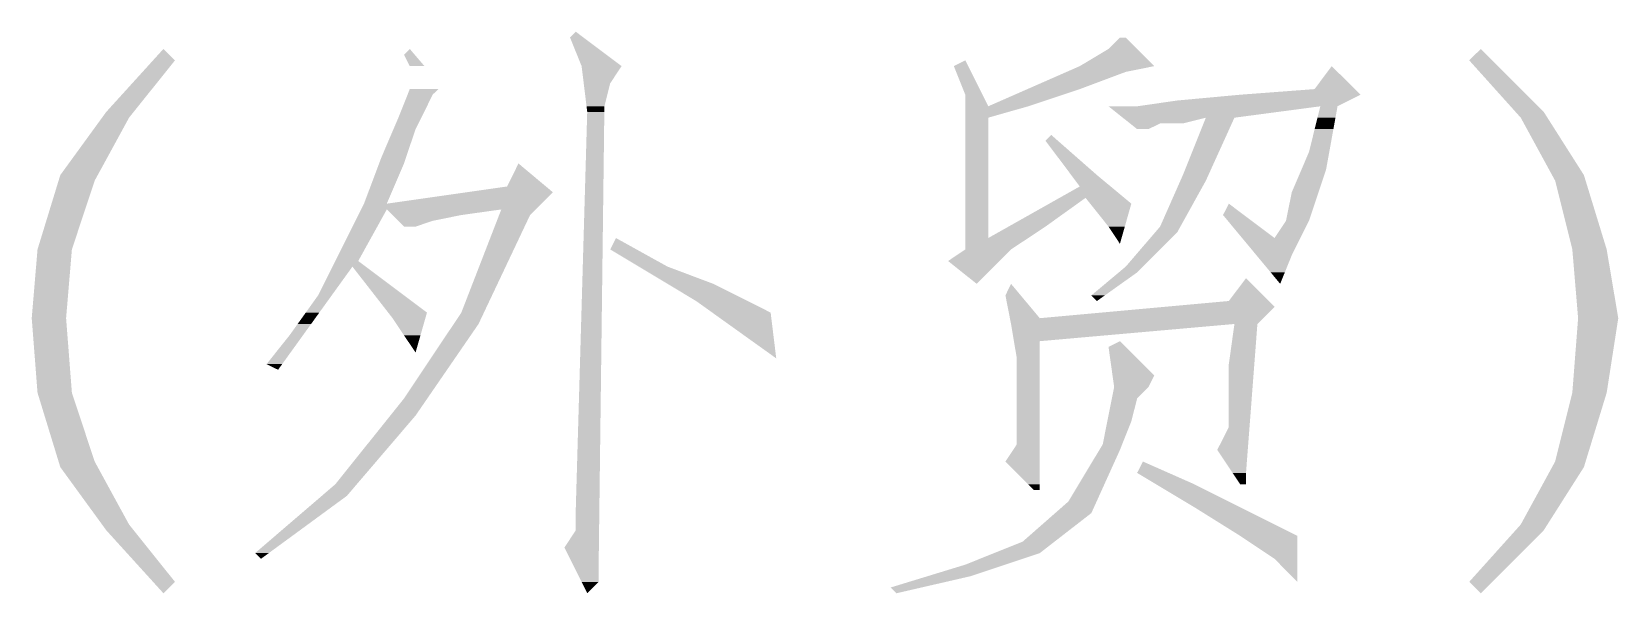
# Model space of a CAD drawing. Extents: x -182 to 198, y -129 to 151.
# Drawn here: x -37.77 to -16.2, y -82.67 to -75.04 of the extents above; entities that cross this region are included whole.
import ezdxf

# ---------------------------------------------------------------- set-up
doc = ezdxf.new("R2010")
doc.units = 0
doc.layers.add('Text', color=1, linetype='CONTINUOUS')

msp = doc.modelspace()

# ---------------------------------------------------------------- linework, layer by layer
at = {"layer": 'Text'}
for points in [[(-30.29204, -75.50404), (-30.44952, -75.11542), (-29.74848, -75.50404), (-30.37078, -75.03668)], [(-36.75634, -76.12634), (-35.9791, -75.27036), (-36.383341, -76.12634), (-35.82162, -75.4253)], [(-32.62884, -75.50404), (-32.70758, -75.3491), (-32.42884, -75.50404), (-32.62884, -75.27036)], [(-23.386034, -75.4253), (-23.1267, -75.27036), (-22.58314, -75.4253), (-22.73808, -75.27036)], [(-23.1267, -75.27036), (-22.97176, -75.11542), (-22.73808, -75.27036), (-22.89302, -75.11542)], [(-17.591684, -76.12634), (-18.22196, -75.4253), (-17.2085, -76.12634), (-18.06448, -75.27036)], [(-30.263414, -75.73772), (-30.29204, -75.50404), (-29.90342, -75.73772), (-29.74848, -75.50404)], [(-25.07488, -75.89266), (-25.22982, -75.50404), (-24.8412, -75.89266), (-25.07488, -75.4253)], [(-23.697286, -75.58278), (-23.51786, -75.50404), (-22.89302, -75.58278), (-22.5044, -75.50404)], [(-23.51786, -75.50404), (-23.386034, -75.4253), (-22.5044, -75.50404), (-22.58314, -75.4253)], [(-21.336, -75.89266), (-20.32508, -75.81646), (-19.70024, -75.89266), (-20.0914, -75.50404)], [(-24.229847, -75.81646), (-23.697286, -75.58278), (-23.51786, -75.81646), (-22.89302, -75.58278)], [(-32.721982, -76.05014), (-32.659193, -75.89266), (-32.39516, -76.05014), (-32.31896, -75.89266)], [(-32.659193, -75.89266), (-32.62884, -75.81646), (-32.31896, -75.89266), (-32.24022, -75.81646)], [(-30.225162, -76.05014), (-30.263414, -75.73772), (-29.98216, -76.05014), (-29.90342, -75.73772)], [(-25.07488, -76.05014), (-25.07488, -75.89266), (-24.76246, -76.05014), (-24.8412, -75.89266)], [(-24.76246, -76.05014), (-24.403533, -75.89266), (-24.2189, -76.05014), (-23.74646, -75.89266)], [(-24.403533, -75.89266), (-24.229847, -75.81646), (-23.74646, -75.89266), (-23.51786, -75.81646)], [(-22.19198, -75.9714), (-21.336, -75.89266), (-19.85645, -75.9714), (-19.70024, -75.89266)], [(-36.813642, -76.20508), (-36.75634, -76.12634), (-36.44646, -76.20508), (-36.383341, -76.12634)], [(-32.78378, -76.20508), (-32.721982, -76.05014), (-32.47263, -76.20508), (-32.39516, -76.05014)], [(-30.37078, -81.50098), (-30.21584, -76.12634), (-30.050511, -81.50098), (-29.9831, -76.12634)], [(-30.21584, -76.12634), (-30.225162, -76.05014), (-29.9831, -76.12634), (-29.98216, -76.05014)], [(-25.07488, -76.20508), (-25.07488, -76.05014), (-24.76246, -76.20508), (-24.2189, -76.05014)], [(-22.932365, -76.20508), (-23.1267, -76.05014), (-21.41474, -76.20508), (-20.24634, -76.05014)], [(-22.73808, -76.05014), (-22.19198, -75.9714), (-20.01266, -76.05014), (-19.85645, -75.9714)], [(-20.284897, -76.20508), (-20.24634, -76.05014), (-20.040676, -76.20508), (-20.01266, -76.05014)], [(-17.52092, -76.20508), (-17.591684, -76.12634), (-17.158411, -76.20508), (-17.2085, -76.12634)], [(-37.38118, -76.98486), (-36.813642, -76.20508), (-36.872215, -76.98486), (-36.44646, -76.20508)], [(-33.01746, -76.75118), (-32.850074, -76.36002), (-32.681901, -76.75118), (-32.5501, -76.36002)], [(-32.850074, -76.36002), (-32.78378, -76.20508), (-32.5501, -76.36002), (-32.47263, -76.20508)], [(-25.07488, -76.43876), (-25.07488, -76.20508), (-24.76246, -76.43876), (-24.76246, -76.20508)], [(-22.833635, -76.28382), (-22.932365, -76.20508), (-22.11578, -76.28382), (-21.80336, -76.20508)], [(-22.73808, -76.36002), (-22.833635, -76.28382), (-22.58314, -76.36002), (-22.42566, -76.28382)], [(-21.990583, -76.67244), (-21.865412, -76.36002), (-21.626881, -76.67244), (-21.485047, -76.36002)], [(-21.865412, -76.36002), (-21.834881, -76.28382), (-21.485047, -76.36002), (-21.450452, -76.28382)], [(-21.834881, -76.28382), (-21.80336, -76.20508), (-21.450452, -76.28382), (-21.41474, -76.20508)], [(-20.40128, -76.67244), (-20.32348, -76.36002), (-20.125284, -76.67244), (-20.068718, -76.36002)], [(-20.32348, -76.36002), (-20.304506, -76.28382), (-20.068718, -76.36002), (-20.054926, -76.28382)], [(-20.304506, -76.28382), (-20.284897, -76.20508), (-20.054926, -76.28382), (-20.040676, -76.20508)], [(-17.09514, -76.98486), (-17.52092, -76.20508), (-16.6624, -76.98486), (-17.158411, -76.20508)], [(-25.07488, -76.5175), (-25.07488, -76.43876), (-24.76246, -76.5175), (-24.76246, -76.43876)], [(-25.07488, -76.82738), (-25.07488, -76.5175), (-24.76246, -76.82738), (-24.76246, -76.5175)], [(-23.75154, -76.82738), (-23.98522, -76.5175), (-23.463631, -76.82738), (-23.90648, -76.43876)], [(-33.04606, -76.82738), (-33.01746, -76.75118), (-32.70758, -76.82738), (-32.681901, -76.75118)], [(-22.084208, -76.90612), (-21.990583, -76.67244), (-21.732977, -76.90612), (-21.626881, -76.67244)], [(-20.501229, -76.90612), (-20.40128, -76.67244), (-20.1676, -76.90612), (-20.125284, -76.67244)], [(-37.404523, -77.06106), (-37.38118, -76.98486), (-36.91382, -77.06106), (-36.872215, -76.98486)], [(-33.163358, -77.1398), (-33.04606, -76.82738), (-32.841235, -77.1398), (-32.70758, -76.82738)], [(-31.85668, -77.21854), (-31.3055, -77.1398), (-30.6832, -77.21854), (-31.15056, -76.82738)], [(-25.07488, -76.98486), (-25.07488, -76.82738), (-24.76246, -76.98486), (-24.76246, -76.82738)], [(-25.07488, -77.1398), (-25.07488, -76.98486), (-24.76246, -77.1398), (-24.76246, -76.98486)], [(-23.633735, -76.98486), (-23.75154, -76.82738), (-23.28418, -76.98486), (-23.463631, -76.82738)], [(-23.51786, -77.1398), (-23.633735, -76.98486), (-23.097846, -77.1398), (-23.28418, -76.98486)], [(-22.149435, -77.06106), (-22.11578, -76.98486), (-21.80336, -77.06106), (-21.76874, -76.98486)], [(-22.11578, -76.98486), (-22.084208, -76.90612), (-21.76874, -76.98486), (-21.732977, -76.90612)], [(-20.567548, -77.06106), (-20.534935, -76.98486), (-20.219213, -77.06106), (-20.193813, -76.98486)], [(-20.534935, -76.98486), (-20.501229, -76.90612), (-20.193813, -76.98486), (-20.1676, -76.90612)], [(-17.05356, -77.06106), (-17.09514, -76.98486), (-16.639032, -77.06106), (-16.6624, -76.98486)], [(-37.69106, -77.99578), (-37.404523, -77.06106), (-37.2237, -77.99578), (-36.91382, -77.06106)], [(-33.25114, -77.37348), (-33.192949, -77.21854), (-32.94126, -77.37348), (-32.874941, -77.21854)], [(-33.192949, -77.21854), (-33.163358, -77.1398), (-32.874941, -77.21854), (-32.841235, -77.1398)], [(-32.94126, -77.37348), (-31.85668, -77.21854), (-30.83814, -77.37348), (-30.6832, -77.21854)], [(-25.07488, -77.29474), (-25.07488, -77.1398), (-24.76246, -77.29474), (-24.76246, -77.1398)], [(-23.792917, -77.29474), (-23.51786, -77.1398), (-22.911511, -77.29474), (-23.097846, -77.1398)], [(-22.287535, -77.37348), (-22.219056, -77.21854), (-21.976512, -77.37348), (-21.890634, -77.21854)], [(-22.219056, -77.21854), (-22.149435, -77.06106), (-21.890634, -77.21854), (-21.80336, -77.06106)], [(-20.666329, -77.37348), (-20.63496, -77.21854), (-20.323353, -77.37348), (-20.271715, -77.21854)], [(-20.63496, -77.21854), (-20.567548, -77.06106), (-20.271715, -77.21854), (-20.219213, -77.06106)], [(-16.81988, -77.99578), (-17.05356, -77.06106), (-16.35252, -77.99578), (-16.639032, -77.06106)], [(-33.32861, -77.52842), (-33.29051, -77.45222), (-32.983475, -77.52842), (-32.94126, -77.45222)], [(-33.29051, -77.45222), (-33.25114, -77.37348), (-30.91688, -77.45222), (-30.83814, -77.37348)], [(-32.86506, -77.52842), (-32.94126, -77.45222), (-31.9278, -77.52842), (-31.38424, -77.45222)], [(-31.413755, -77.52842), (-31.38424, -77.45222), (-30.99308, -77.52842), (-30.91688, -77.45222)], [(-25.07488, -77.37348), (-25.07488, -77.29474), (-24.76246, -77.37348), (-24.76246, -77.29474)], [(-25.07488, -77.6859), (-25.07488, -77.37348), (-24.76246, -77.6859), (-24.76246, -77.37348)], [(-24.487378, -77.6859), (-23.932718, -77.37348), (-23.98522, -77.6859), (-23.549026, -77.37348)], [(-23.932718, -77.37348), (-23.792917, -77.29474), (-23.549026, -77.37348), (-23.43912, -77.29474)], [(-23.37623, -77.37348), (-23.43912, -77.29474), (-22.81682, -77.37348), (-22.911511, -77.29474)], [(-23.1267, -77.6859), (-23.37623, -77.37348), (-22.905441, -77.6859), (-22.81682, -77.37348)], [(-22.356013, -77.52842), (-22.287535, -77.37348), (-22.062389, -77.52842), (-21.976512, -77.37348)], [(-21.309863, -77.84084), (-21.56968, -77.52842), (-20.86864, -77.84084), (-21.49094, -77.37348)], [(-20.697723, -77.52842), (-20.666329, -77.37348), (-20.375016, -77.52842), (-20.323353, -77.37348)], [(-33.40735, -77.6859), (-33.36798, -77.60716), (-33.0708, -77.6859), (-33.027137, -77.60716)], [(-33.36798, -77.60716), (-33.32861, -77.52842), (-33.027137, -77.60716), (-32.983475, -77.52842)], [(-32.78632, -77.60716), (-32.86506, -77.52842), (-32.31896, -77.60716), (-31.9278, -77.52842)], [(-32.70758, -77.6859), (-32.78632, -77.60716), (-32.5501, -77.6859), (-32.31896, -77.60716)], [(-31.474816, -77.6859), (-31.444286, -77.60716), (-31.067604, -77.6859), (-31.030342, -77.60716)], [(-31.444286, -77.60716), (-31.413755, -77.52842), (-31.030342, -77.60716), (-30.99308, -77.52842)], [(-22.42566, -77.6859), (-22.390837, -77.60716), (-22.149714, -77.6859), (-22.106052, -77.60716)], [(-22.390837, -77.60716), (-22.356013, -77.52842), (-22.106052, -77.60716), (-22.062389, -77.52842)], [(-20.765897, -77.6859), (-20.7137, -77.60716), (-20.44065, -77.6859), (-20.40128, -77.60716)], [(-20.7137, -77.60716), (-20.697723, -77.52842), (-20.40128, -77.60716), (-20.375016, -77.52842)], [(-33.64103, -78.15326), (-33.40735, -77.6859), (-33.32988, -78.15326), (-33.0708, -77.6859)], [(-31.655995, -78.15326), (-31.474816, -77.6859), (-31.288838, -78.15326), (-31.067604, -77.6859)], [(-29.513936, -78.22946), (-29.90342, -77.99578), (-29.12364, -78.22946), (-29.82468, -77.84084)], [(-25.07488, -77.84084), (-25.07488, -77.6859), (-24.76246, -77.84084), (-24.76246, -77.6859)], [(-25.07488, -77.91958), (-25.07488, -77.84084), (-24.337645, -77.91958), (-24.218875, -77.84084)], [(-24.76246, -77.84084), (-24.487378, -77.6859), (-24.218875, -77.84084), (-23.98522, -77.6859)], [(-23.023957, -77.84084), (-23.1267, -77.6859), (-22.949408, -77.84084), (-22.905441, -77.6859)], [(-22.97176, -77.91958), (-23.023957, -77.84084), (-22.949408, -77.84084)], [(-22.759797, -78.07452), (-22.558858, -77.84084), (-22.5044, -78.07452), (-22.27072, -77.84084)], [(-22.558858, -77.84084), (-22.491167, -77.7621), (-22.27072, -77.84084), (-22.19198, -77.7621)], [(-22.491167, -77.7621), (-22.42566, -77.6859), (-22.19198, -77.7621), (-22.149714, -77.6859)], [(-21.115553, -78.07452), (-21.309863, -77.84084), (-20.63496, -78.07452), (-20.51812, -77.84084)], [(-20.86864, -77.84084), (-20.816418, -77.7621), (-20.51812, -77.84084), (-20.47875, -77.7621)], [(-20.816418, -77.7621), (-20.765897, -77.6859), (-20.47875, -77.7621), (-20.44065, -77.6859)], [(-37.7698, -78.9305), (-37.69106, -77.99578), (-37.30244, -78.9305), (-37.2237, -77.99578)], [(-25.30856, -78.15326), (-25.07488, -77.99578), (-24.608765, -78.15326), (-24.45258, -77.99578)], [(-25.07488, -77.99578), (-25.07488, -77.91958), (-24.45258, -77.99578), (-24.337645, -77.91958)], [(-22.89302, -78.22946), (-22.759797, -78.07452), (-22.65934, -78.22946), (-22.5044, -78.07452)], [(-20.986725, -78.22946), (-21.115553, -78.07452), (-20.697723, -78.22946), (-20.63496, -78.07452)], [(-16.74114, -78.9305), (-16.81988, -77.99578), (-16.19504, -78.9305), (-16.35252, -77.99578)], [(-33.87598, -78.62062), (-33.7185, -78.3082), (-33.690611, -78.62062), (-33.465364, -78.3082)], [(-33.7185, -78.3082), (-33.67913, -78.22946), (-33.465364, -78.3082), (-33.40862, -78.22946)], [(-33.67913, -78.22946), (-33.64103, -78.15326), (-33.228255, -78.22946), (-33.32988, -78.15326)], [(-33.347279, -78.3082), (-33.40862, -78.22946), (-33.123276, -78.3082), (-33.228255, -78.22946)], [(-33.103896, -78.62062), (-33.347279, -78.3082), (-32.706716, -78.62062), (-33.123276, -78.3082)], [(-31.837198, -78.62062), (-31.716066, -78.3082), (-31.510097, -78.62062), (-31.362193, -78.3082)], [(-31.716066, -78.3082), (-31.685535, -78.22946), (-31.362193, -78.3082), (-31.324906, -78.22946)], [(-31.685535, -78.22946), (-31.655995, -78.15326), (-31.324906, -78.22946), (-31.288838, -78.15326)], [(-29.124478, -78.46314), (-29.513936, -78.22946), (-28.50134, -78.46314), (-29.12364, -78.22946)], [(-25.11425, -78.3082), (-25.30856, -78.15326), (-24.76246, -78.3082), (-24.608765, -78.15326)], [(-24.91994, -78.46314), (-25.11425, -78.3082), (-24.76246, -78.3082)], [(-23.172217, -78.46314), (-22.987076, -78.3082), (-22.955783, -78.46314), (-22.73808, -78.3082)], [(-22.987076, -78.3082), (-22.89302, -78.22946), (-22.73808, -78.3082), (-22.65934, -78.22946)], [(-20.921269, -78.3082), (-20.986725, -78.22946), (-20.729651, -78.3082), (-20.697723, -78.22946)], [(-20.79244, -78.46314), (-20.921269, -78.3082), (-20.729651, -78.3082)], [(-28.73502, -78.69682), (-29.124478, -78.46314), (-28.03398, -78.69682), (-28.50134, -78.46314)], [(-24.467998, -78.9305), (-24.52878, -78.62062), (-24.06142, -78.9305), (-24.45258, -78.46314)], [(-23.36038, -78.62062), (-23.172217, -78.46314), (-23.177094, -78.62062), (-22.955783, -78.46314)], [(-22.35708, -78.77556), (-21.49094, -78.69682), (-20.86864, -78.77556), (-21.25726, -78.38694)], [(-34.04301, -78.8543), (-33.87598, -78.62062), (-33.859089, -78.8543), (-33.690611, -78.62062)], [(-32.921854, -78.8543), (-33.103896, -78.62062), (-32.39516, -78.8543), (-32.706716, -78.62062)], [(-31.9278, -78.8543), (-31.837198, -78.62062), (-31.620739, -78.8543), (-31.510097, -78.62062)], [(-28.514954, -78.8543), (-28.73502, -78.69682), (-27.72156, -78.8543), (-28.03398, -78.69682)], [(-23.28418, -78.69682), (-23.36038, -78.62062), (-23.177094, -78.62062)], [(-37.69106, -79.94396), (-37.7698, -78.9305), (-37.2237, -79.94396), (-37.30244, -78.9305)], [(-34.153805, -79.00924), (-34.097493, -78.9305), (-33.970824, -79.00924), (-33.914029, -78.9305)], [(-34.097493, -78.9305), (-34.04301, -78.8543), (-33.914029, -78.9305), (-33.859089, -78.8543)], [(-32.86252, -78.9305), (-32.921854, -78.8543), (-32.416852, -78.9305), (-32.39516, -78.8543)], [(-32.809866, -79.00924), (-32.86252, -78.9305), (-32.439305, -79.00924), (-32.416852, -78.9305)], [(-32.031178, -79.00924), (-31.978625, -78.9305), (-31.69412, -79.00924), (-31.656833, -78.9305)], [(-31.978625, -78.9305), (-31.9278, -78.8543), (-31.656833, -78.9305), (-31.620739, -78.8543)], [(-27.64536, -79.4766), (-28.514954, -78.8543), (-27.72156, -78.8543)], [(-24.45258, -79.00924), (-24.467998, -78.9305), (-21.10232, -79.00924), (-21.02358, -78.9305)], [(-24.06142, -78.9305), (-22.35708, -78.77556), (-21.02358, -78.9305), (-20.86864, -78.77556)], [(-16.81988, -79.94396), (-16.74114, -78.9305), (-16.35252, -79.94396), (-16.19504, -78.9305)], [(-34.451239, -79.39786), (-34.2646, -79.16418), (-34.251011, -79.39786), (-34.082533, -79.16418)], [(-34.2646, -79.16418), (-34.153805, -79.00924), (-34.082533, -79.16418), (-33.970824, -79.00924)], [(-32.70631, -79.16418), (-32.809866, -79.00924), (-32.483476, -79.16418), (-32.439305, -79.00924)], [(-32.5501, -79.39786), (-32.70631, -79.16418), (-32.483476, -79.16418)], [(-32.290537, -79.39786), (-32.134581, -79.16418), (-31.961353, -79.39786), (-31.800648, -79.16418)], [(-32.134581, -79.16418), (-32.031178, -79.00924), (-31.800648, -79.16418), (-31.69412, -79.00924)], [(-24.41321, -79.24292), (-24.45258, -79.00924), (-24.06142, -79.24292), (-21.41474, -79.00924)], [(-21.447328, -79.24292), (-21.41474, -79.00924), (-21.120176, -79.24292), (-21.10232, -79.00924)], [(-24.37384, -79.4766), (-24.41321, -79.24292), (-24.06142, -79.4766), (-24.06142, -79.24292)], [(-23.072217, -79.71028), (-23.1267, -79.32166), (-22.5044, -79.71028), (-22.97176, -79.24292)], [(-21.479942, -79.4766), (-21.447328, -79.24292), (-21.138058, -79.4766), (-21.120176, -79.24292)], [(-34.57702, -79.55534), (-34.451239, -79.39786), (-34.364574, -79.55534), (-34.251011, -79.39786)], [(-34.41954, -79.63154), (-34.57702, -79.55534), (-34.364574, -79.55534)], [(-32.446519, -79.63154), (-32.395643, -79.55534), (-32.122085, -79.63154), (-32.069659, -79.55534)], [(-32.395643, -79.55534), (-32.290537, -79.39786), (-32.069659, -79.55534), (-31.961353, -79.39786)], [(-24.37384, -79.55534), (-24.37384, -79.4766), (-24.06142, -79.55534), (-24.06142, -79.4766)], [(-24.37384, -80.41132), (-24.37384, -79.55534), (-24.06142, -80.41132), (-24.06142, -79.55534)], [(-21.49094, -79.55534), (-21.479942, -79.4766), (-21.144103, -79.55534), (-21.138058, -79.4766)], [(-21.49094, -80.41132), (-21.49094, -79.55534), (-21.20961, -80.41132), (-21.144103, -79.55534)], [(-32.70758, -80.0227), (-32.446519, -79.63154), (-32.391121, -80.0227), (-32.122085, -79.63154)], [(-23.0505, -79.86522), (-23.072217, -79.71028), (-22.58314, -79.86522), (-22.5044, -79.71028)], [(-37.404523, -80.87868), (-37.69106, -79.94396), (-36.91382, -80.87868), (-37.2237, -79.94396)], [(-32.892873, -80.25384), (-32.70758, -80.0227), (-32.5501, -80.25384), (-32.391121, -80.0227)], [(-23.143362, -80.33258), (-23.081767, -80.0227), (-22.81682, -80.33258), (-22.73808, -80.0227)], [(-23.081767, -80.0227), (-23.0505, -79.86522), (-22.73808, -80.0227), (-22.58314, -79.86522)], [(-17.05356, -80.87868), (-16.81988, -79.94396), (-16.639032, -80.87868), (-16.35252, -79.94396)], [(-33.6423, -81.18856), (-32.892873, -80.25384), (-33.350022, -81.18856), (-32.5501, -80.25384)], [(-24.37384, -80.645), (-24.37384, -80.41132), (-24.06142, -80.645), (-24.06142, -80.41132)], [(-23.20544, -80.645), (-23.143362, -80.33258), (-22.941356, -80.645), (-22.81682, -80.33258)], [(-21.609685, -80.645), (-21.49094, -80.41132), (-21.227491, -80.645), (-21.20961, -80.41132)], [(-24.424361, -80.7212), (-24.37384, -80.645), (-24.06142, -80.7212), (-24.06142, -80.645)], [(-23.251236, -80.7212), (-23.20544, -80.645), (-22.97176, -80.7212), (-22.941356, -80.645)], [(-21.64842, -80.7212), (-21.609685, -80.645), (-21.233333, -80.7212), (-21.227491, -80.645)], [(-37.38118, -80.95488), (-37.404523, -80.87868), (-36.872215, -80.95488), (-36.91382, -80.87868)], [(-24.52878, -80.87868), (-24.424361, -80.7212), (-24.06142, -80.87868), (-24.06142, -80.7212)], [(-24.37384, -81.03362), (-24.52878, -80.87868), (-24.06142, -81.03362), (-24.06142, -80.87868)], [(-23.6728, -81.42224), (-23.251236, -80.7212), (-23.289082, -81.42224), (-22.97176, -80.7212)], [(-22.479559, -81.18856), (-22.73808, -81.03362), (-21.9583, -81.18856), (-22.65934, -80.87868)], [(-21.543137, -80.87868), (-21.64842, -80.7212), (-21.245398, -80.87868), (-21.233333, -80.7212)], [(-21.439556, -81.03362), (-21.543137, -80.87868), (-21.25726, -81.03362), (-21.245398, -80.87868)], [(-17.09514, -80.95488), (-17.05356, -80.87868), (-16.6624, -80.95488), (-16.639032, -80.87868)], [(-36.813642, -81.73466), (-37.38118, -80.95488), (-36.44646, -81.73466), (-36.872215, -80.95488)], [(-24.2189, -81.18856), (-24.37384, -81.03362), (-24.06142, -81.18856), (-24.06142, -81.03362)], [(-21.336, -81.18856), (-21.439556, -81.03362), (-21.25726, -81.18856), (-21.25726, -81.03362)], [(-17.52092, -81.73466), (-17.09514, -80.95488), (-17.158411, -81.73466), (-16.6624, -80.95488)], [(-33.825866, -81.34604), (-33.6423, -81.18856), (-33.48482, -81.34604), (-33.350022, -81.18856)], [(-24.14016, -81.2673), (-24.2189, -81.18856), (-24.06142, -81.2673), (-24.06142, -81.18856)], [(-21.9583, -81.50098), (-22.479559, -81.18856), (-21.336, -81.50098), (-21.9583, -81.18856)], [(-34.73196, -82.12328), (-33.825866, -81.34604), (-34.545727, -82.12328), (-33.48482, -81.34604)], [(-30.37078, -81.8134), (-30.37078, -81.50098), (-30.054448, -81.8134), (-30.050511, -81.50098)], [(-23.852251, -81.57972), (-23.6728, -81.42224), (-23.36038, -81.57972), (-23.289082, -81.42224)], [(-21.336, -81.8896), (-21.9583, -81.50098), (-20.55876, -81.8896), (-21.336, -81.50098)], [(-36.75634, -81.8134), (-36.813642, -81.73466), (-36.383341, -81.8134), (-36.44646, -81.73466)], [(-24.2951, -81.96834), (-23.852251, -81.57972), (-23.861573, -81.96834), (-23.36038, -81.57972)], [(-17.591684, -81.8134), (-17.52092, -81.73466), (-17.2085, -81.8134), (-17.158411, -81.73466)], [(-36.119765, -82.51444), (-36.75634, -81.8134), (-35.82162, -82.51444), (-36.383341, -81.8134)], [(-30.52572, -82.04708), (-30.37078, -81.8134), (-30.057395, -82.04708), (-30.054448, -81.8134)], [(-24.681815, -82.12328), (-24.2951, -81.96834), (-24.06142, -82.12328), (-23.861573, -81.96834)], [(-20.86864, -82.20202), (-21.336, -81.8896), (-20.55876, -82.20202), (-20.55876, -81.8896)], [(-18.22196, -82.51444), (-17.591684, -81.8134), (-17.90954, -82.51444), (-17.2085, -81.8134)], [(-34.65322, -82.20202), (-34.73196, -82.12328), (-34.545727, -82.12328)], [(-30.487747, -82.12328), (-30.52572, -82.04708), (-30.05836, -82.12328), (-30.057395, -82.04708)], [(-30.292954, -82.51444), (-30.487747, -82.12328), (-30.05836, -82.51444), (-30.05836, -82.12328)], [(-25.07488, -82.28076), (-24.681815, -82.12328), (-24.532565, -82.28076), (-24.06142, -82.12328)], [(-25.58161, -82.4357), (-25.07488, -82.28076), (-24.99614, -82.4357), (-24.532565, -82.28076)], [(-20.55876, -82.51444), (-20.86864, -82.20202), (-20.55876, -82.20202)], [(-35.9791, -82.66938), (-36.119765, -82.51444), (-35.82162, -82.51444)], [(-30.255032, -82.59064), (-30.292954, -82.51444), (-30.1371, -82.59064), (-30.05836, -82.51444)], [(-30.21584, -82.66938), (-30.255032, -82.59064), (-30.1371, -82.59064)], [(-26.08834, -82.59064), (-25.58161, -82.4357), (-25.668097, -82.59064), (-24.99614, -82.4357)], [(-26.0096, -82.66938), (-26.08834, -82.59064), (-25.668097, -82.59064)], [(-18.06448, -82.66938), (-18.22196, -82.51444), (-17.90954, -82.51444)]]:
    msp.add_solid(points, dxfattribs=at)

doc.saveas('drawing.dxf')
